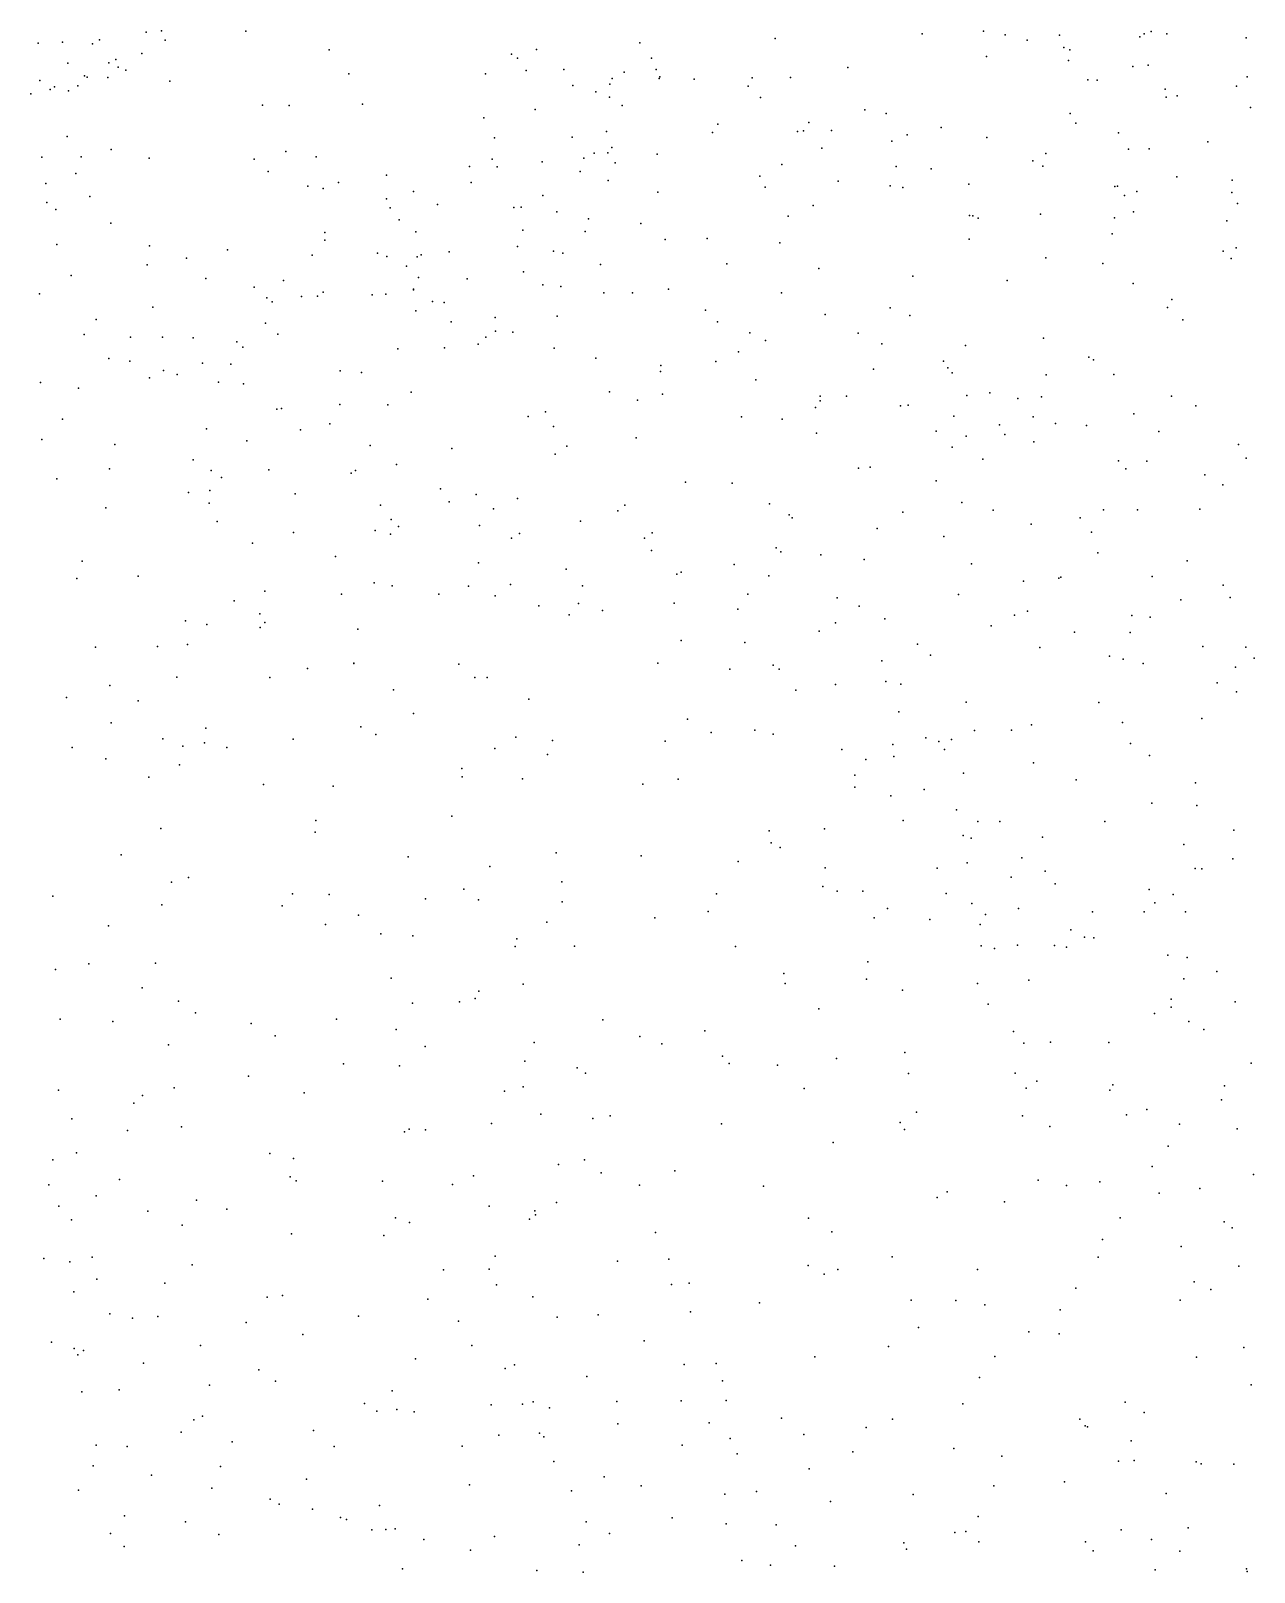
# Model space of a CAD drawing. Header units: metres. Extents: x -25 to 25, y -27.8 to 27.8.
# Drawn here: x 8.358 to 11.113, y -6.934 to -3.462 of the extents above; entities that cross this region are included whole.
import ezdxf

# ---------------------------------------------------------------- set-up
doc = ezdxf.new("R2010")
doc.units = ezdxf.units.M

msp = doc.modelspace()

# ---------------------------------------------------------------- linework, layer by layer
for p in [(8.6172, -3.4649, 21.1982), (8.6518, -3.4616, 20.7145), (8.8416, -3.462, -18.602), (10.365, -3.4683, -2.7608), (10.5032, -3.462, 20.526), (10.5519, -3.471, 20.7107), (10.6743, -3.4713, 20.8155), (10.8653, -3.4681, -16.3719), (10.8811, -3.463, -19.0186), (10.9166, -3.4686, 20.6011), (8.3743, -3.4892, -17.7047), (8.4288, -3.487, 20.5045), (8.4963, -3.4911, -12.3307), (8.5124, -3.4822, 20.568), (8.6606, -3.4829, 20.9755), (9.0294, -3.5044, -4.3638), (9.4966, -3.5034, -9.2651), (9.7293, -3.489, -0.873), (10.0345, -3.479, -2.6177), (10.6019, -3.483, 20.5891), (10.6844, -3.4994, 20.6196), (10.6982, -3.5041, 20.5216), (10.8553, -3.4753, 20.7432), (11.0953, -3.4772, 0.452), (8.4412, -3.5346, 21.2606), (8.5336, -3.5334, 20.6964), (8.549, -3.5259, -18.2396), (8.6076, -3.5125, 20.7924), (9.44, -3.514, -18.7925), (9.454, -3.5231, -4.8166), (9.7557, -3.523, -2.1701), (10.51, -3.5191, -19.1087), (10.6947, -3.5284, -5.9589), (10.8401, -3.542, -16.7925), (10.8746, -3.5389, -2.7149), (8.3783, -3.5732, 20.6723), (8.4786, -3.5633, 21.1351), (8.4843, -3.5662, 20.7839), (8.5309, -3.5665, 20.9967), (8.5546, -3.5437, 21.0881), (8.5714, -3.5499, 20.8675), (8.6705, -3.5748, -18.4727), (9.0741, -3.5588, -3.6582), (9.3818, -3.5586, 0.4273), (9.4733, -3.5513, 0.724), (9.5581, -3.5488, -0.0673), (9.6671, -3.5691, -1.7325), (9.6942, -3.5548, -0.5378), (9.7659, -3.5484, -3.1942), (9.7733, -3.5693, -1.1384), (9.7745, -3.5656, -2.6181), (9.852, -3.5708, -9.5477), (9.9821, -3.5673, -18.7672), (10.0689, -3.5666, 1.2182), (10.1977, -3.5443, -2.9955), (10.7386, -3.5721, -16.5388), (10.7597, -3.5729, 0.9497), (11.0972, -3.5649, -19.1853), (8.3577, -3.6033, 21.1577), (8.4009, -3.5938, 20.7974), (8.4113, -3.5879, -2.4481), (8.4423, -3.5966, 20.9873), (8.4639, -3.5856, 20.884), (9.5786, -3.5846, -2.9846), (9.6303, -3.5992, -18.8407), (9.661, -3.6107, 1.0796), (9.6617, -3.5816, -0.2657), (9.9734, -3.5862, -3.4146), (10.9128, -3.5929, -16.1469), (10.9147, -3.611, -19.3804), (10.94, -3.6079, -9.1214), (11.0735, -3.5863, -9.2946), (8.8794, -3.6291, -3.4187), (8.9393, -3.6295, -4.2112), (9.1049, -3.6267, -4.701), (9.4939, -3.6389, -9.4737), (9.6897, -3.6297, -3.4078), (10.0013, -3.612, -4.83), (10.2364, -3.6399, -3.3871), (11.105, -3.6345, -17.0389), (9.378, -3.6579, 0.1387), (9.9053, -3.6722, 1.3939), (10.11, -3.6684, -5.0651), (10.2844, -3.6477, -5.2673), (10.4084, -3.6796, -3.1937), (10.6986, -3.6477, -8.6368), (10.7114, -3.6697, -9.0172), (8.4393, -3.6994, -2.2203), (9.4018, -3.7028, -3.0796), (9.5769, -3.7015, 1.3214), (9.6543, -3.6881, -0.8277), (9.8931, -3.6909, -18.9542), (10.0844, -3.6882, -3.5674), (10.0979, -3.6868, -19.1326), (10.1613, -3.6858, -9.431), (10.297, -3.7101, -5.5691), (10.3313, -3.6963, -19.4073), (10.5109, -3.7021, -6.1761), (10.8077, -3.6918, -17.0573), (11.0087, -3.7118, 0.9036), (8.3827, -3.7466, -18.6635), (8.4707, -3.7456, -18.3689), (8.5388, -3.7292, -12.157), (8.6242, -3.7483, -18.6021), (8.9323, -3.7337, -4.4924), (9.0003, -3.7456, -3.7663), (9.6031, -3.7485, -2.2253), (9.6267, -3.7369, 1.6299), (9.6576, -3.7364, -9.5963), (9.6661, -3.7248, -5.0817), (9.7681, -3.7397, -3.6215), (10.1394, -3.7258, -5.3995), (10.6435, -3.7382, -16.7845), (10.8298, -3.7279, -16.0075), (10.8765, -3.7277, -9.3462), (8.4588, -3.7831, -19.1257), (8.8609, -3.7511, -18.8163), (8.8923, -3.7789, -3.9538), (9.3459, -3.7673, -19.0679), (9.397, -3.751, -5.0673), (9.4083, -3.7684, 1.2096), (9.5095, -3.7569, -0.1602), (9.5951, -3.7787, -1.6173), (9.6736, -3.759, -9.1688), (10.0496, -3.7628, -9.2192), (10.3071, -3.7672, -5.8923), (10.3859, -3.7723, 1.415), (10.6147, -3.7548, -9.3269), (10.6373, -3.7663, -3.0184), (8.3916, -3.8056, -12.2949), (8.9813, -3.8113, -18.994), (9.0158, -3.8166, -4.7173), (9.0508, -3.8034, -12.285), (9.1587, -3.7865, -3.4123), (9.3495, -3.803, -9.2618), (9.6582, -3.799, -1.3554), (9.9999, -3.789, -9.6725), (10.012, -3.8138, -19.2797), (10.1764, -3.8004, 1.5658), (10.2929, -3.8111, -3.5901), (10.3216, -3.8147, -9.1364), (10.4706, -3.8073, -3.3515), (10.7994, -3.8127, -6.4212), (10.8052, -3.8118, -19.6285), (10.939, -3.7909, -2.8014), (11.0634, -3.7981, -6.4164), (8.3938, -3.8486, -3.1347), (8.4908, -3.8352, -2.8474), (9.1586, -3.8404, 1.7202), (9.2197, -3.8234, -3.0712), (9.2736, -3.8526, 0.2032), (9.511, -3.8329, -3.6225), (9.7698, -3.8254, -19.1415), (10.8212, -3.8324, -16.2933), (10.8487, -3.8237, -17.2354), (11.0628, -3.8261, -17.3328), (11.0754, -3.8505, 1.0499), (8.4142, -3.8639, -3.5928), (9.1672, -3.8601, -5.0602), (9.1876, -3.8877, 1.2385), (9.4458, -3.8598, 1.9339), (9.4623, -3.859, -2.4036), (9.5427, -3.8694, -5.3048), (9.6135, -3.8852, -0.6284), (10.0633, -3.8789, -6.2899), (10.1197, -3.8555, -6.0838), (10.4717, -3.8774, -6.462), (10.4793, -3.8786, -9.4968), (10.4917, -3.8839, -8.7979), (10.6322, -3.8744, -8.472), (10.7982, -3.8833, -8.2753), (10.8415, -3.8694, -16.5384), (8.5381, -3.8949, -2.0093), (9.0201, -3.9159, -3.086), (9.2245, -3.9142, 0.4433), (9.4658, -3.9108, -2.1513), (9.6062, -3.914, -0.9832), (9.7313, -3.896, -9.7277), (10.7934, -3.9188, -17.0253), (11.0515, -3.8899, -16.4544), (8.416, -3.9433, -1.7333), (8.625, -3.9461, -4.0462), (8.8007, -3.955, -19.2345), (9.0201, -3.933, -4.0302), (9.4535, -3.9478, -19.3574), (9.5348, -3.9577, -9.0747), (9.7865, -3.9319, -5.6919), (9.8813, -3.9292, 1.9314), (10.045, -3.9389, -19.5018), (10.4709, -3.9313, -3.5462), (11.0434, -3.9584, -16.8228), (11.0729, -3.9505, -17.5433), (8.6194, -3.989, -2.9426), (8.7086, -3.9735, -2.307), (8.991, -3.9672, 1.7189), (9.1386, -3.9622, -5.3432), (9.1598, -3.9702, -2.7475), (9.2041, -3.992, 0.9834), (9.2278, -3.9708, -12.3736), (9.2366, -3.9664, 2.0056), (9.3001, -3.9593, -2.495), (9.5561, -3.9628, -0.2647), (9.6406, -3.9878, -3.7907), (9.9251, -3.9869, -9.8201), (10.6439, -3.973, 1.4756), (10.7724, -3.9855, -19.7603), (11.0614, -3.9743, -17.1171), (8.4483, -4.013, -6.1134), (8.7518, -4.02, -4.5299), (8.9269, -4.0243, -4.2015), (9.2309, -4.0173, -5.5553), (9.3406, -4.0207, 0.0113), (9.4674, -4.0043, -1.3188), (10.1322, -3.9971, -3.8118), (10.3445, -4.0144, -9.6731), (10.5571, -4.0239, -19.7804), (8.3772, -4.0542, -5.8153), (8.8605, -4.0388, -11.9524), (8.8893, -4.0631, -2.0403), (8.967, -4.0605, -2.6292), (9.0031, -4.0597, -2.3401), (9.0161, -4.0505, 1.2118), (9.1263, -4.0566, -19.4854), (9.1572, -4.0546, -12.0037), (9.2197, -4.0448, 0.6786), (9.2199, -4.0438, -2.0082), (9.5111, -4.034, -12.304), (9.5517, -4.0376, -0.8074), (9.6484, -4.0522, -5.9481), (9.7132, -4.0518, -19.5121), (9.794, -4.0437, 2.0944), (10.0484, -4.0518, 1.9683), (10.8405, -4.0307, 1.407), (8.6324, -4.0844, -12.2651), (8.9016, -4.0723, -5.6441), (9.225, -4.0925, 0.2516), (9.2624, -4.0716, -1.5029), (9.2887, -4.0734, -4.0578), (9.8771, -4.0913, -9.0802), (10.293, -4.0855, -8.817), (10.9179, -4.0846, -6.6561), (10.9273, -4.0671, -9.4452), (8.5045, -4.1118, -12.1006), (8.8866, -4.1206, -5.8839), (9.3048, -4.1175, -5.9024), (9.4039, -4.1072, -12.472), (9.5435, -4.1043, 2.1879), (9.9041, -4.1172, -3.8812), (10.1472, -4.101, -6.4815), (10.3379, -4.103, -3.7429), (10.9528, -4.1125, -2.9697), (8.4776, -4.146, -5.5331), (8.5823, -4.1516, -4.583), (8.6544, -4.1521, -5.4172), (8.7235, -4.1533, -1.6968), (8.8215, -4.1624, -4.9851), (8.9142, -4.145, -19.5336), (9.3649, -4.1673, -9.5515), (9.3825, -4.1518, -11.987), (9.4041, -4.1381, -9.3459), (9.4431, -4.1403, -0.1393), (9.977, -4.142, -10.0044), (10.0126, -4.1595, -11.9202), (10.2213, -4.1427, -11.5721), (10.2744, -4.1665, -9.909), (10.6387, -4.1539, 1.6382), (8.5336, -4.1996, -6.2402), (8.8355, -4.1745, 1.7573), (9.1846, -4.1778, -12.3937), (9.2893, -4.1759, -1.1106), (9.5364, -4.1764, -3.9624), (9.6304, -4.1988, -9.2256), (9.9519, -4.1852, -6.3022), (10.4626, -4.1709, -8.5689), (10.7406, -4.1969, -6.72), (8.5807, -4.2058, -1.5201), (8.6563, -4.2266, -6.0713), (8.6874, -4.2356, -5.159), (8.7446, -4.2107, -11.8759), (8.8079, -4.2124, -12.283), (9.0542, -4.228, 0.9237), (9.1026, -4.2317, -5.9458), (9.776, -4.2292, -19.6798), (9.7768, -4.2153, 2.2297), (9.9002, -4.2069, -11.7336), (10.2556, -4.2241, -11.9647), (10.4131, -4.2058, -6.6347), (10.4235, -4.2206, -11.8121), (10.4328, -4.2323, -19.8398), (10.6446, -4.2368, -3.4597), (10.7515, -4.203, -9.4811), (10.7967, -4.2357, -8.3051), (8.3794, -4.2539, -4.722), (8.4652, -4.2664, -19.9051), (8.6246, -4.2438, -4.8347), (8.7807, -4.2535, 1.4758), (8.8365, -4.2573, -1.4509), (9.9905, -4.2478, -9.1872), (9.0537, -4.3036, -1.153), (9.1615, -4.3039, 0.6896), (9.214, -4.276, -19.7133), (9.6614, -4.2747, -11.7787), (9.7243, -4.2935, -9.8803), (9.7804, -4.2806, -9.3618), (10.1358, -4.2848, -10.9898), (10.1359, -4.2955, -3.8807), (10.195, -4.2846, -10.3754), (10.3336, -4.3048, -10.1986), (10.4659, -4.283, -9.8233), (10.5175, -4.2769, -9.6196), (10.5809, -4.2898, 1.8157), (10.6343, -4.2863, -19.8844), (10.9272, -4.285, -3.099), (8.4293, -4.3366, -1.2044), (8.9116, -4.3138, -19.6757), (8.922, -4.3129, -4.4556), (9.4781, -4.3309, -19.7742), (9.517, -4.3201, -0.328), (9.9583, -4.3311, 2.2547), (10.05, -4.3364, -19.761), (10.1252, -4.3105, -10.6169), (10.3165, -4.3069, 2.0647), (10.437, -4.3296, -10.6853), (10.6153, -4.3315, -12.0647), (10.8423, -4.3243, -12.3018), (10.9815, -4.3063, -12.8834), (8.753, -4.3583, 1.6858), (8.9653, -4.3604, 2.0927), (9.0313, -4.3473, -12.2738), (9.5347, -4.3529, -12.5532), (10.1275, -4.368, -12.3933), (10.3967, -4.3635, -11.0409), (10.4645, -4.3752, -8.679), (10.5396, -4.3491, -10.4038), (10.5516, -4.371, -12.3651), (10.6655, -4.346, -8.4991), (10.7357, -4.3511, -12.4984), (10.8981, -4.3647, 1.5732), (8.3827, -4.3824, -6.3685), (8.5466, -4.3935, -12.0565), (8.8443, -4.3854, -5.8219), (9.1218, -4.3957, 2.2364), (9.3056, -4.403, 0.187), (9.565, -4.3975, -4.1034), (9.721, -4.3783, -11.4592), (10.4331, -4.3995, -11.3581), (10.6172, -4.3878, -6.7982), (11.0777, -4.3933, -8.4712), (8.7233, -4.4283, -11.8386), (9.1814, -4.4386, -5.8156), (9.5388, -4.4156, -11.5744), (10.2479, -4.4445, -6.5717), (10.5016, -4.4265, -11.5907), (10.8077, -4.4302, -9.2986), (10.8715, -4.4314, -8.5324), (11.0949, -4.4246, -9.2161), (8.4165, -4.4711, -20.1551), (8.5349, -4.4482, -5.7192), (8.764, -4.4524, -4.507), (8.7875, -4.468, -1.2205), (8.8935, -4.451, -11.6914), (9.0795, -4.4582, -11.5878), (9.0886, -4.4526, -0.926), (9.8324, -4.4784, -19.7964), (10.222, -4.4469, -9.4684), (10.397, -4.4752, -9.1694), (10.8239, -4.4486, -12.0442), (11.0017, -4.4621, -12.2352), (8.7125, -4.5018, -19.7895), (8.7611, -4.4973, 1.2145), (8.9532, -4.5049, -12.1227), (9.2802, -4.4939, 0.4215), (9.3606, -4.5066, 2.3908), (9.9376, -4.481, -9.8849), (11.0423, -4.4847, -19.8651), (8.5266, -4.5362, -1.1449), (8.7591, -4.5262, -5.5276), (9.1455, -4.53, 0.6435), (9.3002, -4.5227, -0.6085), (9.3996, -4.5383, -12.3583), (9.4542, -4.5154, -0.1989), (9.6801, -4.5428, 2.4497), (9.6955, -4.5302, -12.6048), (10.0217, -4.5271, 2.3776), (10.3216, -4.546, 2.246), (10.4543, -4.524, -9.4203), (10.5252, -4.5415, -9.9199), (10.7739, -4.5406, -8.7736), (10.8505, -4.5407, -3.2515), (10.9904, -4.539, -10.3355), (8.7776, -4.5668, 1.9017), (9.1691, -4.5625, -12.1797), (9.1858, -4.5782, -5.5443), (9.368, -4.5761, -19.8653), (9.596, -4.5665, -6.048), (10.0656, -4.552, -10.333), (10.0726, -4.5588, -6.3856), (10.2643, -4.583, -12.7115), (10.6106, -4.5729, -9.2402), (10.7214, -4.559, -10.1915), (8.8573, -4.6161, -1.0212), (8.9492, -4.592, 2.1642), (9.1332, -4.5876, -11.4187), (9.1679, -4.5958, 2.3424), (9.4406, -4.6046, -5.8212), (9.4581, -4.5943, -11.3091), (9.7397, -4.605, -4.0732), (9.7575, -4.5927, -10.9827), (10.4144, -4.6009, -9.6785), (10.7464, -4.5914, -7.0411), (9.0438, -4.6461, -11.9536), (9.7557, -4.6323, -11.3207), (10.0368, -4.6262, -3.9203), (10.0468, -4.6358, -10.6218), (10.1367, -4.6426, -10.096), (10.2345, -4.6525, -19.8163), (10.7608, -4.638, -10.7827), (8.4733, -4.6568, -5.4833), (9.3663, -4.66, -0.434), (9.5638, -4.6742, -11.7978), (9.8128, -4.6855, -6.148), (9.8222, -4.6814, -11.8297), (9.9416, -4.664, -19.8161), (10.4764, -4.6624, -12.8008), (10.962, -4.6557, -9.0493), (8.4611, -4.6956, -4.479), (8.5993, -4.69, -20.0452), (9.1308, -4.7053, -11.6876), (9.1718, -4.7118, -5.3816), (9.3438, -4.7132, -11.7908), (9.4384, -4.7093, 0.2693), (9.6001, -4.7123, 2.567), (10.0202, -4.6893, -12.7478), (10.5937, -4.7014, -11.3083), (10.6734, -4.6947, -11.5406), (10.6779, -4.6926, 2.0308), (10.8837, -4.691, -11.8369), (11.0435, -4.7109, -20.1307), (8.816, -4.7458, 1.0033), (8.8845, -4.7244, -5.3274), (9.0578, -4.7306, -0.7852), (9.2767, -4.7306, -4.4388), (9.4039, -4.7343, -12.1391), (9.5022, -4.7573, -0.0495), (9.5911, -4.7521, -5.8393), (9.8069, -4.7513, -12.6103), (9.9724, -4.7311, 2.5317), (10.1737, -4.7393, -6.5208), (10.4475, -4.7319, -6.9148), (10.9482, -4.7439, -13.1398), (11.0593, -4.7384, -12.0315), (8.706, -4.7907, 1.6679), (8.8733, -4.7751, -4.5348), (9.5704, -4.7772, -12.3365), (9.6451, -4.7677, -4.1721), (9.9504, -4.7644, -11.0633), (10.2234, -4.758, -10.3549), (10.2813, -4.7865, 2.4199), (10.5731, -4.7779, -19.9056), (10.6022, -4.769, -9.9617), (10.8373, -4.779, -20.0178), (10.879, -4.7827, -7.2874), (8.7543, -4.7991, 2.0904), (8.8745, -4.8059, 2.2813), (8.8848, -4.7948, -19.786), (9.0939, -4.81, -4.5129), (10.1334, -4.814, -3.8749), (10.1699, -4.7953, -11.6802), (10.521, -4.8022, 2.249), (10.7081, -4.8166, -12.9925), (10.8336, -4.8169, -3.2766), (8.5035, -4.8502, -20.1738), (8.6433, -4.8489, -0.9942), (8.7102, -4.8444, 1.4586), (9.8226, -4.8351, -4.0529), (9.9659, -4.84, -6.2711), (10.3549, -4.8432, -9.9675), (10.6307, -4.8511, -7.1452), (10.9973, -4.8491, -10.1769), (11.0947, -4.8504, -10.8674), (9.085, -4.8862, 0.738), (9.0853, -4.8869, 2.533), (9.3217, -4.8887, -0.4064), (9.7701, -4.8866, -12.1719), (10.0295, -4.8911, -12.0401), (10.2743, -4.8813, -11.4495), (10.3844, -4.8684, -19.8702), (10.787, -4.8702, -11.3337), (10.8184, -4.877, -20.2318), (10.8632, -4.8869, -11.0499), (11.0711, -4.8956, 1.7405), (11.1131, -4.8752, -3.6063), (8.6862, -4.9181, -19.8517), (8.8961, -4.9189, -0.8965), (8.9811, -4.8987, -5.2359), (9.3577, -4.9187, 2.6581), (9.3853, -4.9187, -5.363), (9.932, -4.8998, -12.7091), (10.043, -4.8998, -19.8425), (10.2832, -4.9277, -10.56), (11.0299, -4.9309, -13.236), (8.4383, -4.9638, -4.4792), (8.5355, -4.9363, -5.293), (9.1745, -4.9464, -0.6008), (10.0809, -4.9475, 2.6156), (10.1698, -4.9342, -10.9121), (10.3175, -4.934, -6.8131), (11.0736, -4.9508, -20.6551), (8.5996, -4.9713, 1.7788), (9.2197, -5, -5.2427), (9.4793, -4.9672, -4.2938), (10.3126, -4.9961, -11.8529), (10.4643, -4.9742, -7.0538), (10.7634, -4.9752, -7.2616), (8.5385, -5.0206, 2.0373), (8.7522, -5.0324, 1.2939), (9.1007, -5.0301, -19.7427), (9.8368, -5.0122, -12.5361), (10.6115, -5.0252, -20.2456), (10.8169, -5.0197, -13.1352), (10.9953, -5.0112, -3.43), (8.6553, -5.0565, -0.9398), (8.7486, -5.0657, -5.2033), (8.9486, -5.0576, 2.6133), (9.1349, -5.0468, -4.4593), (9.4503, -5.0529, -0.1418), (9.5325, -5.0603, 0.0644), (9.7866, -5.0623, -4.0654), (9.8903, -5.0427, -6.1238), (9.9884, -5.037, -12.2169), (10.0297, -5.0466, -3.8901), (10.2991, -5.0694, -10.7514), (10.3733, -5.0545, 2.4801), (10.4032, -5.063, -11.3137), (10.4312, -5.0581, -12.9813), (10.4835, -5.0379, -10.0161), (10.5666, -5.0373, -3.4651), (10.8346, -5.0671, -20.5526), (8.4507, -5.0762, -20.141), (8.5269, -5.1021, 2.2657), (8.7004, -5.0736, -4.4826), (8.799, -5.0764, -19.6989), (9.4029, -5.0783, 0.5769), (9.5212, -5.0924, 0.375), (10.184, -5.0812, -6.4889), (10.2387, -5.1032, -3.7134), (10.3017, -5.0967, -10.9946), (10.4157, -5.0811, -10.3318), (10.8771, -5.0941, -10.067), (8.6922, -5.1151, 2.5074), (9.3281, -5.1233, 2.7737), (10.2139, -5.139, -12.959), (10.4582, -5.1344, -11.6798), (10.6161, -5.1108, 2.3019), (8.6237, -5.1435, 1.5791), (8.8819, -5.1599, 1.0934), (9.039, -5.1631, 0.9115), (9.3289, -5.1424, -0.3826), (9.4654, -5.1472, -19.8121), (9.736, -5.1589, -5.6765), (9.8155, -5.1478, 2.8078), (10.214, -5.1658, -12.1365), (10.37, -5.1706, -6.7343), (10.712, -5.1493, -3.2509), (10.981, -5.1559, -20.7428), (10.2951, -5.185, -20.1489), (10.8823, -5.2018, 2.1816), (10.9838, -5.2071, -3.5615), (8.9994, -5.2408, 2.7434), (9.3058, -5.2312, -5.2318), (10.3224, -5.2408, -3.5655), (10.4426, -5.2166, -20.3868), (10.4904, -5.2428, -3.4028), (10.5404, -5.2431, -11.5109), (10.777, -5.2432, -20.6614), (8.6506, -5.2592, -19.6312), (8.998, -5.2674, -0.8272), (10.0207, -5.264, -12.6694), (10.1451, -5.2595, -6.2784), (10.4578, -5.2748, -10.5419), (10.6367, -5.2786, -6.9081), (11.0675, -5.2627, -10.1828), (10.025, -5.2911, 2.8165), (10.0454, -5.302, -6.0866), (10.4754, -5.2809, -11.1669), (10.9546, -5.2949, -7.1871), (8.561, -5.3179, 2.5172), (9.2077, -5.3225, -0.6233), (9.3914, -5.3445, -4.2418), (9.5412, -5.3135, 2.9094), (9.7323, -5.3206, -19.8956), (9.951, -5.3333, -5.8799), (10.1465, -5.3476, -3.6432), (10.4664, -5.3363, -11.9426), (10.5901, -5.3252, -13.0455), (11.065, -5.3271, 2.2758), (8.6743, -5.3801, -0.8826), (8.7127, -5.3695, 2.6685), (9.554, -5.379, -5.375), (10.3992, -5.3483, -10.8106), (10.5657, -5.3688, -6.7054), (10.6423, -5.3551, -10.3204), (10.9799, -5.3492, -20.8446), (10.9956, -5.3497, -3.7777), (8.407, -5.4116, -19.6897), (8.9473, -5.4058, -19.4564), (9.0294, -5.4073, -4.3187), (9.2468, -5.4173, 0.8234), (9.3333, -5.3953, 2.9142), (9.9023, -5.4059, -19.9854), (10.1416, -5.3893, -20.2312), (10.1737, -5.4002, -12.7514), (10.232, -5.4004, -12.494), (10.4192, -5.405, -20.5561), (10.6652, -5.3836, 2.4364), (10.8768, -5.3963, -6.9917), (10.9303, -5.4078, -3.4676), (8.6531, -5.4305, -19.4864), (8.9241, -5.4334, 1.1738), (9.3661, -5.4198, -0.3727), (9.5544, -5.4242, -4.1105), (9.883, -5.4456, 2.9446), (10.2871, -5.4388, -6.2584), (10.4773, -5.4277, 2.5787), (10.5822, -5.4394, -11.3645), (10.7492, -5.4469, -20.7745), (10.8651, -5.4468, -10.3041), (10.8897, -5.4264, -2.7444), (10.9588, -5.4465, -3.1498), (8.5327, -5.4781, 1.5633), (9.0212, -5.4755, -5.1721), (9.096, -5.4539, 1.0092), (9.5202, -5.47, -0.0014), (9.7632, -5.4598, -5.5383), (10.2574, -5.4598, -3.4216), (10.3825, -5.4636, -12.7437), (10.4962, -5.4751, -12.1267), (10.5083, -5.4525, -3.1539), (10.7005, -5.4869, -2.8374), (9.1463, -5.4963, 2.9152), (9.2184, -5.5003, -19.7729), (9.4522, -5.5077, -19.9015), (10.5798, -5.5214, -11.8794), (10.7306, -5.5036, -6.7302), (10.7521, -5.5053, -12.9497), (9.4485, -5.5246, 0.508), (9.5821, -5.524, 3.0309), (9.9449, -5.5244, -3.6884), (10.498, -5.523, -11.0112), (10.5286, -5.5292, -10.7215), (10.6635, -5.5224, -10.532), (10.6901, -5.5263, -12.7281), (10.919, -5.5442, -3.6349), (10.962, -5.5494, -20.9201), (8.4131, -5.5767, 1.7305), (8.4887, -5.564, -0.8204), (8.6388, -5.5625, -4.2635), (10.054, -5.5854, -20.2841), (10.2432, -5.5589, -20.5002), (11.0292, -5.5812, -2.9863), (8.6086, -5.6178, -5.1755), (9.1693, -5.5963, -20.0077), (9.3671, -5.6253, -20.0924), (9.4665, -5.6094, -5.2964), (10.0571, -5.6081, -3.454), (10.2397, -5.598, 2.8608), (10.3209, -5.6232, -3.0845), (10.4899, -5.6077, -2.8905), (10.6058, -5.6009, -20.8001), (10.9546, -5.5973, -3.9147), (8.6901, -5.6475, -19.5541), (9.2177, -5.6525, 0.8448), (9.323, -5.6495, 3.0501), (9.3583, -5.642, -0.5224), (10.5136, -5.655, 2.7025), (10.9263, -5.6436, 2.6123), (11.0703, -5.6496, -2.7015), (8.4235, -5.6881, 2.384), (8.5425, -5.6938, -19.7204), (8.7284, -5.6744, -0.8506), (9.046, -5.6887, -0.8167), (9.646, -5.6903, -3.8319), (10.1322, -5.6653, -5.7443), (10.8888, -5.6754, -12.3946), (10.9263, -5.6613, -12.7156), (10.9661, -5.6934, -6.8382), (8.8542, -5.6984, -4.1437), (8.9084, -5.7262, -20.2242), (9.1807, -5.7117, -5.2397), (9.7297, -5.7275, -5.3813), (9.8758, -5.7148, -20.238), (10.5708, -5.7164, -10.9058), (10.9999, -5.7114, -10.5274), (8.6675, -5.7461, -20.096), (9.2457, -5.7502, -4.0228), (9.4917, -5.7408, -0.2746), (9.7792, -5.744, -3.6204), (10.326, -5.7632, -5.9953), (10.5941, -5.7426, -11.2388), (10.6542, -5.7399, -11.7534), (10.7857, -5.7411, -2.5911), (9.0619, -5.7891, 2.9826), (9.1883, -5.7933, -20.3565), (9.4702, -5.7829, -20.2962), (9.5883, -5.7984, 0.205), (9.9155, -5.7719, -5.4701), (9.9307, -5.7886, 3.1054), (10.0394, -5.7919, -20.4251), (10.1726, -5.7773, -3.0083), (11.1061, -5.7873, -2.9666), (8.8483, -5.8168, 1.2767), (9.6073, -5.8099, -0.083), (10.3349, -5.8111, -20.7482), (10.5751, -5.8104, -6.3581), (10.6239, -5.8278, -11.4951), (8.4197, -5.8483, -20.1455), (8.6089, -5.8607, -5.1287), (8.6809, -5.843, 1.4062), (8.9732, -5.8541, -20.422), (9.4244, -5.8506, -0.4711), (9.4667, -5.8407, -5.2753), (10.0999, -5.8447, -5.5909), (10.5996, -5.844, -20.9684), (10.7878, -5.8482, -10.7181), (10.7951, -5.8366, 2.7252), (11.0464, -5.8389, -12.3133), (8.5896, -5.8778, -0.8331), (9.5067, -5.9028, 0.3736), (10.3522, -5.8977, 2.9238), (10.8252, -5.9037, -21.0966), (10.8717, -5.8916, -11.9252), (11.0392, -5.8702, -2.5699), (8.4504, -5.9132, 2.3659), (8.6974, -5.9307, 2.742), (9.2098, -5.9365, -3.8146), (9.2464, -5.9374, 3.1066), (9.395, -5.9232, -20.4451), (9.6234, -5.9119, -3.5181), (9.6628, -5.9063, -20.3593), (9.913, -5.9246, -3.0733), (10.3158, -5.9211, -2.8121), (10.3254, -5.9371, -5.8663), (10.5916, -5.9065, -2.6669), (10.653, -5.9304, -10.9307), (10.945, -5.9248, -3.9536), (11.0746, -5.9353, 3.0043), (8.5754, -5.9392, -3.9175), (9.1996, -5.9426, 0.8566), (10.1652, -5.9662, 3.0522), (8.4075, -6.0052, 2.1787), (8.4608, -5.9899, 1.7744), (8.896, -5.9909, -5.2198), (8.9494, -6.0026, -0.8474), (9.605, -6.0056, -5.2774), (10.9194, -5.9743, -3.6131), (9.3548, -6.0412, 0.6014), (9.5464, -6.0155, -3.3455), (9.6423, -6.0349, -0.201), (9.8082, -6.0299, -5.3279), (10.8835, -6.0204, -6.6687), (11.1116, -6.0384, -12.1157), (8.3981, -6.0617, -3.7352), (8.5571, -6.0494, 2.5549), (8.9418, -6.0435, -3.6558), (8.9556, -6.0529, 2.9934), (9.15, -6.0532, -3.574), (9.3073, -6.061, -0.7197), (9.7285, -6.0623, -3.0879), (10.0081, -6.0644, -5.455), (10.6264, -6.0514, -11.1148), (10.6907, -6.0635, -21.1301), (10.7656, -6.055, 2.8645), (10.9911, -6.07, -21.2203), (8.421, -6.1096, -0.825), (8.5048, -6.0864, -5.0402), (8.7306, -6.096, -20.6442), (9.3902, -6.1096, 3.1577), (9.5414, -6.1016, -20.5119), (10.3994, -6.0902, -20.9803), (10.422, -6.0777, -6.0997), (10.5505, -6.1003, 2.8905), (10.8991, -6.0803, -10.7621), (8.4491, -6.1406, -20.7938), (8.6212, -6.1208, -3.409), (8.7989, -6.1163, -3.284), (9.1794, -6.1358, 0.9822), (9.2106, -6.1462, -3.1497), (9.4807, -6.1393, 0.4509), (9.493, -6.1205, -0.4817), (9.4942, -6.1291, -3.1121), (10.1091, -6.1368, -20.725), (10.8115, -6.1362, -11.7113), (11.0453, -6.1454, -4.0018), (8.6986, -6.1522, 2.785), (8.9445, -6.172, -20.7188), (9.1531, -6.1762, -0.836), (9.7644, -6.1694, -20.4645), (10.1615, -6.1676, -2.9066), (11.0637, -6.1586, -3.4055), (10.7712, -6.185, -2.6292), (10.9486, -6.2004, -6.8005), (8.3867, -6.2276, 2.1299), (8.4456, -6.2355, -3.0159), (8.4955, -6.2245, -20.9893), (8.7213, -6.2423, -20.813), (9.4038, -6.2227, -20.6483), (9.679, -6.2335, -0.2674), (9.7948, -6.2289, -0.0172), (10.1087, -6.2433, -15.5973), (10.2978, -6.2236, -15.4392), (10.7616, -6.2249, -6.5949), (11.0782, -6.2451, -11.9588), (8.5064, -6.274, 2.5233), (8.6597, -6.2835, 1.4948), (9.2869, -6.2535, 0.8114), (9.3902, -6.252, -5.2948), (9.8406, -6.2829, -15.4165), (10.1446, -6.2633, -15.294), (10.1756, -6.2527, -5.666), (10.4898, -6.2526, -15.583), (10.9781, -6.2804, 3.0724), (8.4548, -6.3031, 1.7608), (8.8902, -6.3145, 2.9874), (8.9247, -6.3114, -5.1941), (9.252, -6.3193, -15.5536), (9.4068, -6.287, 0.6025), (9.4881, -6.3141, 3.1656), (9.8009, -6.2862, -15.7213), (10.7116, -6.2943, 2.9248), (11.0156, -6.2973, -10.7813), (8.5359, -6.3523, -21.2568), (9.6357, -6.3546, -20.6052), (9.8433, -6.3481, -5.4076), (9.9986, -6.3276, -20.6784), (10.3408, -6.3214, -15.7847), (10.4415, -6.3224, -21.0691), (10.5061, -6.3321, -6.3518), (10.6758, -6.3431, -11.2018), (10.9461, -6.3212, -11.802), (8.587, -6.3621, -5.0393), (8.644, -6.3582, 2.7698), (8.8429, -6.3719, -20.9634), (9.0957, -6.3573, -2.9579), (9.3207, -6.3692, -15.7662), (9.5434, -6.3602, -15.3822), (10.3568, -6.3831, 2.9585), (8.404, -6.4165, -15.0094), (8.7399, -6.4238, -15.3621), (8.9707, -6.3987, -15.4561), (9.3509, -6.4239, -15.3236), (9.7393, -6.4133, -15.2569), (10.6052, -6.3926, -6.5319), (10.6736, -6.3977, -11.4431), (8.4555, -6.4306, -15.4806), (8.4633, -6.4446, 1.5952), (8.4764, -6.435, -0.7849), (9.224, -6.4537, -20.9072), (10.1234, -6.4495, -20.8266), (10.2893, -6.4263, -6.0468), (10.5292, -6.4487, -2.8574), (10.9832, -6.4503, -6.9739), (11.0902, -6.4283, -2.5998), (8.6111, -6.4637, -15.0745), (8.871, -6.4783, -2.8706), (9.4263, -6.4757, -2.9781), (9.447, -6.4674, -5.3941), (9.6099, -6.4939, -0.5321), (9.8296, -6.4664, 0.3291), (9.9011, -6.464, -15.8565), (8.4725, -6.5284, -14.3965), (8.5567, -6.5234, -15.8342), (8.7601, -6.5134, -0.8571), (8.9087, -6.5039, -15.1262), (9.1713, -6.5261, -0.8443), (9.9154, -6.5035, -3.026), (10.4947, -6.4956, -15.6513), (11.106, -6.5124, -15.1951), (9.1094, -6.5547, -5.3392), (9.3948, -6.5572, 0.9581), (9.4652, -6.5556, -0.7412), (9.4888, -6.5509, 3.1398), (9.6773, -6.5496, 0.5404), (9.8224, -6.5486, -0.1968), (9.9236, -6.5479, -15.1076), (10.457, -6.5548, -15.1162), (10.8222, -6.551, -11.0366), (8.7252, -6.5909, -21.5015), (8.7444, -6.5829, -15.9558), (9.1368, -6.5717, -15.915), (9.182, -6.568, 1.1174), (9.2211, -6.5735, -15.1041), (9.5259, -6.5639, 0.7402), (9.8853, -6.5981, 3.0972), (10.0485, -6.5877, 0.2046), (10.2987, -6.5899, -15.7041), (10.7204, -6.5895, 3.0181), (10.8651, -6.5745, -15.4345), (8.6964, -6.6186, 2.8456), (8.9943, -6.6154, -21.2834), (9.4121, -6.6255, -20.9887), (9.5033, -6.6214, -16.0049), (9.5135, -6.6297, -15.0878), (9.6795, -6.6004, -20.7497), (10.0985, -6.6243, -5.9497), (10.2392, -6.6085, -15.1194), (10.7327, -6.6047, -21.2022), (10.738, -6.6067, -11.2858), (8.505, -6.6485, -5.047), (8.5747, -6.6514, -0.7694), (8.8113, -6.6406, -14.7658), (9.0409, -6.6514, -14.96), (9.3291, -6.6503, -5.5049), (9.8249, -6.6485, -15.9457), (9.9326, -6.6333, -20.7708), (9.9487, -6.6676, -0.0218), (10.2088, -6.6632, 0.3879), (10.4363, -6.656, -21.0793), (10.8357, -6.6383, -6.9668), (8.4984, -6.6951, 1.3794), (8.7846, -6.6962, -2.8407), (9.5357, -6.685, -5.5931), (10.1107, -6.7016, 3.0232), (10.5446, -6.6729, -6.7442), (10.8077, -6.6843, -11.6261), (10.8427, -6.6825, -15.0712), (10.9828, -6.6858, -2.6654), (10.9935, -6.6905, -7.2136), (11.0672, -6.6908, -15.3431), (8.6295, -6.716, -21.6954), (8.9787, -6.7247, 1.1047), (9.6492, -6.7195, -0.7135), (10.686, -6.7306, 0.358), (8.4652, -6.7493, -13.9516), (8.7656, -6.745, -14.5811), (8.8968, -6.77, -5.2526), (9.3455, -6.7376, -21.1705), (9.5753, -6.7514, -2.9869), (9.7322, -6.74, -5.7184), (9.921, -6.7585, -15.0691), (9.992, -6.7527, 0.638), (10.3448, -6.7595, -15.5252), (10.5266, -6.7397, -2.9401), (10.9148, -6.7571, -10.9301), (8.9167, -6.7812, -16.164), (8.9924, -6.7921, -2.8414), (9.1433, -6.7841, -16.1255), (10.159, -6.7754, -20.9561), (8.5687, -6.8072, -2.8119), (8.7062, -6.8209, -16.2347), (9.0554, -6.8111, -5.4015), (9.0687, -6.8157, -21.5197), (9.1257, -6.8392, -14.8668), (9.1575, -6.8386, -0.7736), (9.1783, -6.8365, 3.0779), (9.6085, -6.8207, -21.0185), (9.8023, -6.8119, 0.8175), (9.9236, -6.8255, -6.1581), (10.0366, -6.8275, -6.4486), (10.4916, -6.8092, -15.3357), (10.8135, -6.8392, 0.4898), (10.9646, -6.8347, 0.2636), (8.537, -6.8475, 2.7168), (8.7815, -6.8495, 2.8805), (9.2427, -6.8607, 1.0618), (9.4023, -6.8537, -5.7656), (9.5929, -6.8728, -5.8718), (9.6614, -6.8474, 3.1228), (10.0798, -6.8752, -0.0959), (10.324, -6.8681, 0.1208), (10.4387, -6.8448, -6.8045), (10.4639, -6.8431, 2.995), (10.4931, -6.866, -21.1214), (10.733, -6.8661, 3.1254), (10.8821, -6.8608, -8.0562), (8.5682, -6.8769, 1.2757), (9.3483, -6.8849, -16.1804), (9.9591, -6.9083, -20.9141), (10.33, -6.8827, 0.6518), (10.7502, -6.8864, -7.0936), (10.9456, -6.8872, -7.8283), (9.1948, -6.9272, -2.8423), (9.4972, -6.9309, -14.9978), (9.6017, -6.9344, 1.0288), (10.0236, -6.9183, -3.0288), (10.1681, -6.9212, 3.0183), (10.8898, -6.9294, -7.3308), (11.0955, -6.9265, -0.0849), (11.097, -6.933, -8.4603)]:
    msp.add_point(p)

doc.saveas('drawing.dxf')
